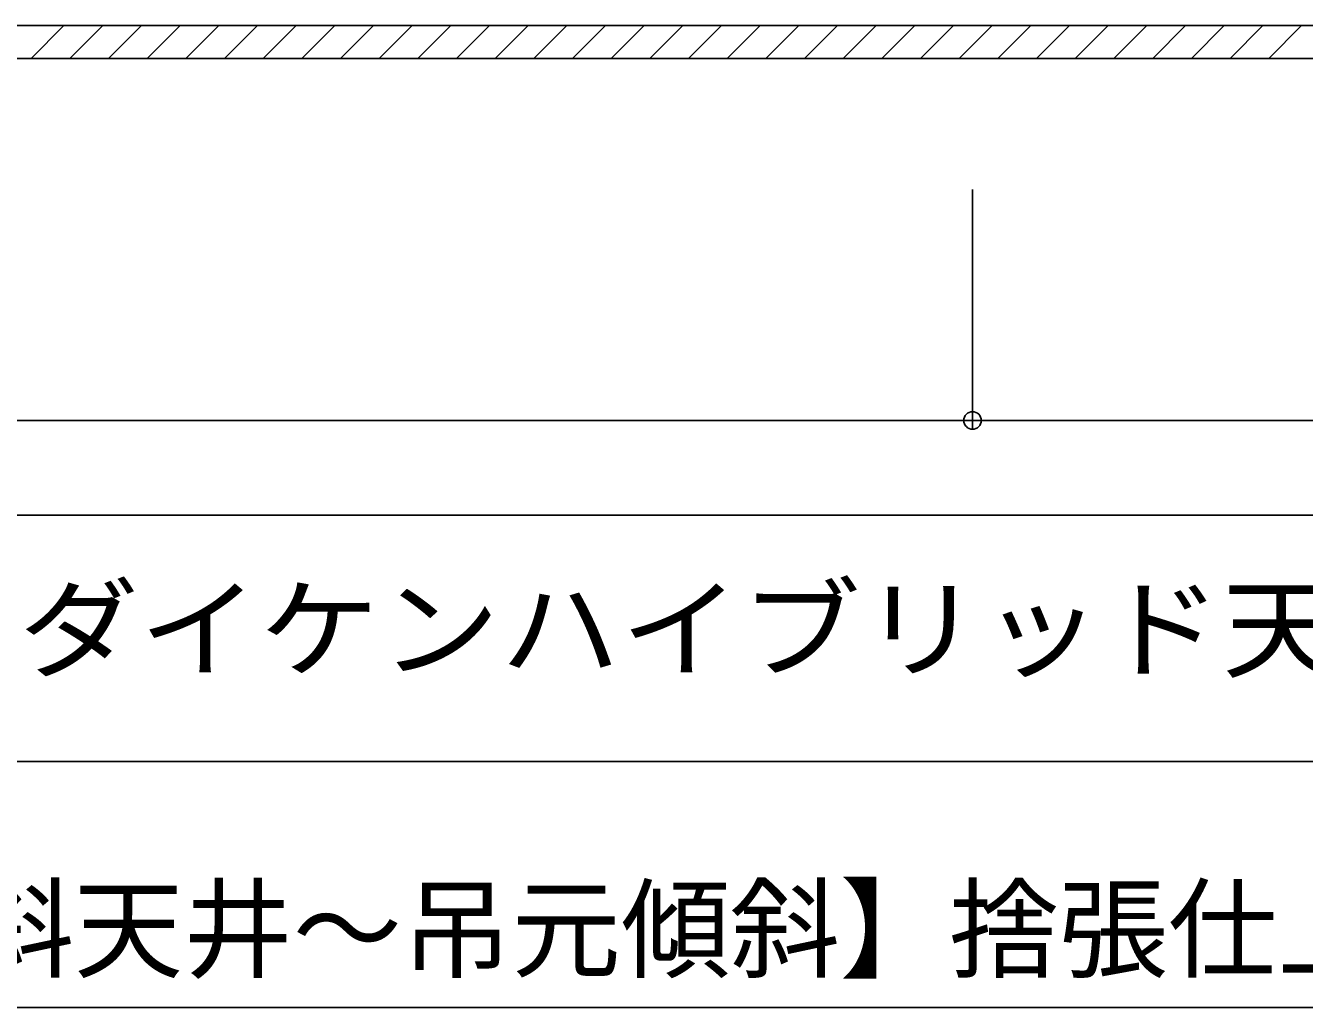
# Model space of a CAD drawing. Units: millimetres on the paper. Extents: x -204 to 206, y -141 to 144.
# Drawn here: x 40.22 to 86.98, y -140.57 to -104.67 of the extents above; entities that cross this region are included whole.
import ezdxf
from ezdxf.enums import TextEntityAlignment as Align

# ---------------------------------------------------------------- set-up
doc = ezdxf.new("R2010")
doc.units = ezdxf.units.MM
for name, color, linetype in [('1-0_断面', 134, 'Continuous'), ('1-1_寸法', 134, 'Continuous'), ('F-0_図枠', 134, 'Continuous')]:
    doc.layers.add(name, color=color, linetype=linetype)
doc.styles.add('ＭＳ ゴシック', font='')
doc.styles.get('ＭＳ ゴシック').set_extended_font_data('MS Gothic')

msp = doc.modelspace()

# ---------------------------------------------------------------- linework, layer by layer
at = {"layer": '1-0_断面'}
for p, q in [((176.244, -104.666), (-27.585, -104.666)), ((40.422, -105.866), (41.622, -104.666)), ((41.837, -105.866), (43.037, -104.666)), ((43.251, -105.866), (44.451, -104.666)), ((44.665, -105.866), (45.865, -104.666)), ((46.079, -105.866), (47.279, -104.666)), ((47.493, -105.866), (48.693, -104.666)), ((48.908, -105.866), (50.108, -104.666)), ((50.322, -105.866), (51.522, -104.666)), ((51.736, -105.866), (52.936, -104.666)), ((53.15, -105.866), (54.35, -104.666)), ((54.565, -105.866), (55.765, -104.666)), ((55.979, -105.866), (57.179, -104.666)), ((57.393, -105.866), (58.593, -104.666)), ((58.807, -105.866), (60.007, -104.666)), ((60.221, -105.866), (61.421, -104.666)), ((61.636, -105.866), (62.836, -104.666)), ((63.05, -105.866), (64.25, -104.666)), ((64.464, -105.866), (65.664, -104.666)), ((65.878, -105.866), (67.078, -104.666)), ((67.292, -105.866), (68.492, -104.666)), ((68.707, -105.866), (69.907, -104.666)), ((70.121, -105.866), (71.321, -104.666)), ((71.535, -105.866), (72.735, -104.666)), ((72.949, -105.866), (74.149, -104.666)), ((72.949, -105.866), (74.149, -104.666)), ((74.364, -105.866), (75.564, -104.666)), ((75.778, -105.866), (76.978, -104.666)), ((77.192, -105.866), (78.392, -104.666)), ((78.606, -105.866), (79.806, -104.666)), ((80.02, -105.866), (81.22, -104.666)), ((81.435, -105.866), (82.635, -104.666)), ((82.849, -105.866), (84.049, -104.666)), ((84.263, -105.866), (85.463, -104.666)), ((85.677, -105.866), (86.877, -104.666)), ((74.364, -105.866), (74.847, -105.383)), ((176.244, -105.866), (-27.585, -105.866))]:
    msp.add_line(p, q, dxfattribs=at)
at = {"layer": '1-1_寸法'}
for p, q in [((74.847, -119.427), (74.847, -110.664)), ((-15.153, -119.108), (74.847, -119.108)), ((74.847, -119.108), (164.847, -119.108))]:
    msp.add_line(p, q, dxfattribs=at)
msp.add_circle((74.847, -119.108), 0.319, dxfattribs=at)
at = {"layer": 'F-0_図枠'}
for p, q in [((-203.705, -122.575), (206.295, -122.575)), ((140.295, -131.575), (-15.705, -131.575)), ((-203.705, -140.575), (206.295, -140.575))]:
    msp.add_line(p, q, dxfattribs=at)

# ---------------------------------------------------------------- texts
at = {"layer": 'F-0_図枠', "style": 'ＭＳ ゴシック', "width": 1.1}
msp.add_text('ダイケンハイブリッド天井\u3000標準図〈参考図〉', height=2.933, dxfattribs=at).set_placement((39.962, -129.075), align=Align.BOTTOM_LEFT)
at = {"layer": 'F-0_図枠', "style": 'ＭＳ ゴシック'}
msp.add_text('【傾斜天井～吊元傾斜】捨張仕上・基本軸組364×900', height=2.933, dxfattribs=at).set_placement((29.982, -140.055), align=Align.BOTTOM_LEFT)

doc.saveas('drawing.dxf')
